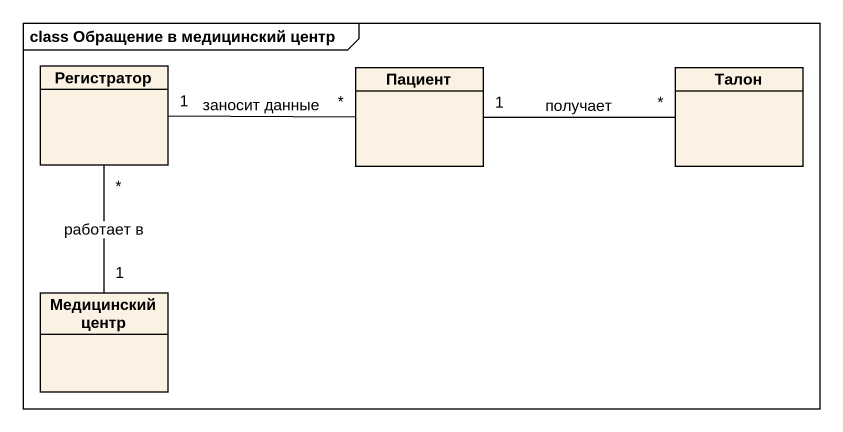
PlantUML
@startuml
mainframe class Обращение в медицинский центр
hide circle
hide empty members
class Регистратор
class Пациент
class Талон
class "Медицинский центр" as Медицинский_центр
Регистратор "1" -right- "*" Пациент : заносит данные
Пациент "1" -right- "*" Талон : получает
Медицинский_центр "1" -up- "*" Регистратор : работает в
@enduml
